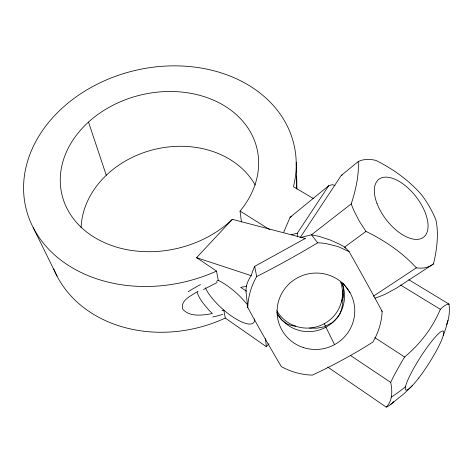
<?xml version="1.0" encoding="UTF-8"?>
<svg xmlns="http://www.w3.org/2000/svg" width="473" height="473" viewBox="0 0 473 473"><rect width="100%" height="100%" fill="white"/><g stroke="black" fill="none" stroke-linecap="round" stroke-linejoin="round"><path stroke-width="0.71" d="M300.024 237.647L311.465 234.803L317.897 236.145A104.084 41.589 38.5 0 1 320.126 236.719L330.012 239.923L339.443 244.133L344.693 247.066L349.086 251.595A140.907 6.155 60.5 0 1 379.003 305.57L382.154 311.423A67.337 66.084 -15.8 0 1 372.842 342.121L366.516 346.059A139.021 35.398 -28.9 0 1 312.34 375.113A67.337 66.084 -15.8 0 1 281.311 366.569A140.12 9.596 61.3 0 1 247.769 307.497L245.83 290.28L246.599 285.651M341.352 301.999A56.447 37.958 13 0 0 342.99 297.18L343.528 293.828A49.417 33.228 12.7 0 0 342.618 284.628M374.876 298.161A94.701 78.453 2.5 0 0 386.092 293.798L396.983 287.826L433.481 263.922L434.746 258.299A137.359 60.242 -55.9 0 0 435.923 219.957A63.654 33.228 52.4 0 0 421.833 195.118A133.936 94.842 11.8 0 0 375.929 160.412A63.654 33.228 52.4 0 0 358.15 161.636L341.204 175.495L300.272 237.458M400.329 285.538L400.513 284.983L440.328 309.301A60.857 9.714 -57.5 0 1 449.031 304.139L408.796 279.75M340.566 312.298L339.602 314.734M283.747 232.131L290.044 217.361L328.717 185.718L332.413 184.63L335.002 185.534M297.411 236.92L297.292 233.242L328.717 185.718M53.762 268.966A126.386 103.977 -13.9 0 0 225.278 318.057L266.352 346.709L268.445 344.214M247.456 304.837A32.808 10.566 41.9 0 0 218.254 280.347L216.522 271.07L196.591 257.661L232.349 219.336L305.28 238.463L254.687 266.358A102.73 64.275 -27.1 0 0 251.198 275.664A244.506 83.408 36.3 0 0 246.557 285.615M412.373 385.566L404.108 393.607L390.45 404.628M333.211 321.936L331.177 323.402M358.15 161.636A141.734 47.785 -55.7 0 1 351.238 203.875L311.465 234.803L317.655 242.809A67.337 66.084 -15.8 0 1 325.85 243.548L337.893 246.522L349.086 251.595M433.481 263.922A63.654 33.228 52.4 0 1 416.346 267.842L412.208 263.508A145.359 94.748 12.6 0 0 365.978 231.415L344.693 247.066L345.266 248.171M373.286 296.24L416.346 267.842M290.044 217.361L291.811 216.214M198.152 291.143C192.221 295.306 180 299.983 182.72 309.111C189.815 317.436 202.911 315.195 212.383 313.575A32.974 10.246 42 0 1 197.14 292.243M218.254 280.347L216.468 281.305M341.204 175.495L342.233 175.022M222.068 310.731L223.794 310.081L225.278 318.057M291.291 234.732L297.292 233.242M304.133 238.729L305.28 238.463M246.421 286.401L240.668 287.306L246.362 291.137L245.83 290.28M309.626 328.15L317.158 328.173L323.668 326.89L325.513 326.264L324.253 323.703M196.591 257.661L251.181 275.664M286.26 323.378L281.346 319.718L277.55 314.787M313.546 198.636L293.449 186.729A137.714 108.589 -13.3 0 0 158.869 66.575A137.714 108.589 -13.3 0 0 26.795 211.372A137.714 108.589 -13.3 0 0 216.522 271.07M232.349 219.336A100.199 78.861 -13.2 0 1 66.037 206.476A100.199 78.861 -13.2 0 1 173.284 91.537A100.199 78.861 -13.2 0 1 240.053 211.082L269.835 229.736M374.799 337.616L404.61 356.997A60.857 9.714 -57.5 0 0 390.668 382.385A143.55 49.074 40.8 0 1 386.228 407.117L327.765 367.083M350.505 355.507L390.668 382.385M381.398 310.513L382.154 311.423M343.203 283.398L350.05 292.692M365.978 231.415L359.326 221.228L353.958 210.739A63.654 33.228 52.4 0 1 351.238 203.875M33.293 227.767L57.062 276.126M325.956 327.174L334.517 344.634M88.516 122.081L106.277 175.282M254.687 266.358L256.679 276.551A67.337 66.084 -15.8 0 0 247.769 307.497M240.053 211.082L241.449 222.008M265.483 338.656L266.352 346.709M296.553 176.157L296.943 189.099M296.216 162.375L296.731 181.265M254.598 318.956A32.808 10.566 41.9 0 1 234.301 317.921A32.808 10.566 41.9 0 1 205.371 287.809M269.013 344.001A60.916 53.449 -5.3 0 1 268.428 344.072M81.114 227.702A91.981 75.556 -13.8 0 1 154.257 149.474A91.981 75.556 -13.8 0 1 255.231 185.055M340.655 282.068A35.156 34.57 -16.2 0 1 321.681 324.981A35.156 34.57 -16.2 0 1 276.776 310.66M331.047 323.059A33.252 26.866 -70.3 0 1 325.459 325.956M341.89 282.813A35.777 35.162 -16.1 0 1 323.603 328.357A35.777 35.162 -16.1 0 1 276.888 312.511M339.502 314.657A24.43 19.322 -68.7 0 1 333.152 321.8M341.813 282.541A42.872 28.829 12.4 0 1 342.547 284.634M342.428 290.777A59.267 52.278 -2.1 0 1 342.996 297.18M342.955 297.18A54.549 48.11 -1.4 0 1 340.601 312.31M317.655 242.809A140.386 20.079 -29.1 0 1 256.679 276.551M295.755 326.216A69.697 40.962 -68.8 0 1 286.254 323.39M393.843 401.654A60.857 9.714 -57.5 0 1 386.228 407.117M440.328 309.301A145.708 124.967 -0.3 0 1 404.61 356.997M449.031 304.139A137.247 59.876 40 0 1 446.429 324.78M222.884 314.267A77.838 70.193 -53.8 0 1 212.667 316.963M217.196 282.482A73.22 4.363 -27.5 0 1 203.455 289.517M188.219 291.711A55.962 12.706 -25.1 0 1 200.463 284.551M296.518 176.175A129.72 64.57 -34 0 1 296.175 188.035M448.026 320.333A147.428 128.833 0.4 0 1 443.266 335.339M405.509 386.713A147.428 128.833 0.4 0 1 391.301 397.107M418.818 377.897A34.866 5.238 -57.5 0 0 443.26 331.153A34.866 5.238 -57.5 0 0 411.439 372.582A34.866 5.238 -57.5 0 0 418.818 377.897M303.495 347.59A38.892 38.159 -15.7 0 0 354.005 303.376A38.892 38.159 -15.7 0 0 290.268 282.83A38.892 38.159 -15.7 0 0 303.495 347.59M377.064 203.662A36.569 18.831 52.3 0 0 423.489 237.257A36.569 18.831 52.3 0 0 403.014 183.908A36.569 18.831 52.3 0 0 377.064 203.662"/></g></svg>
